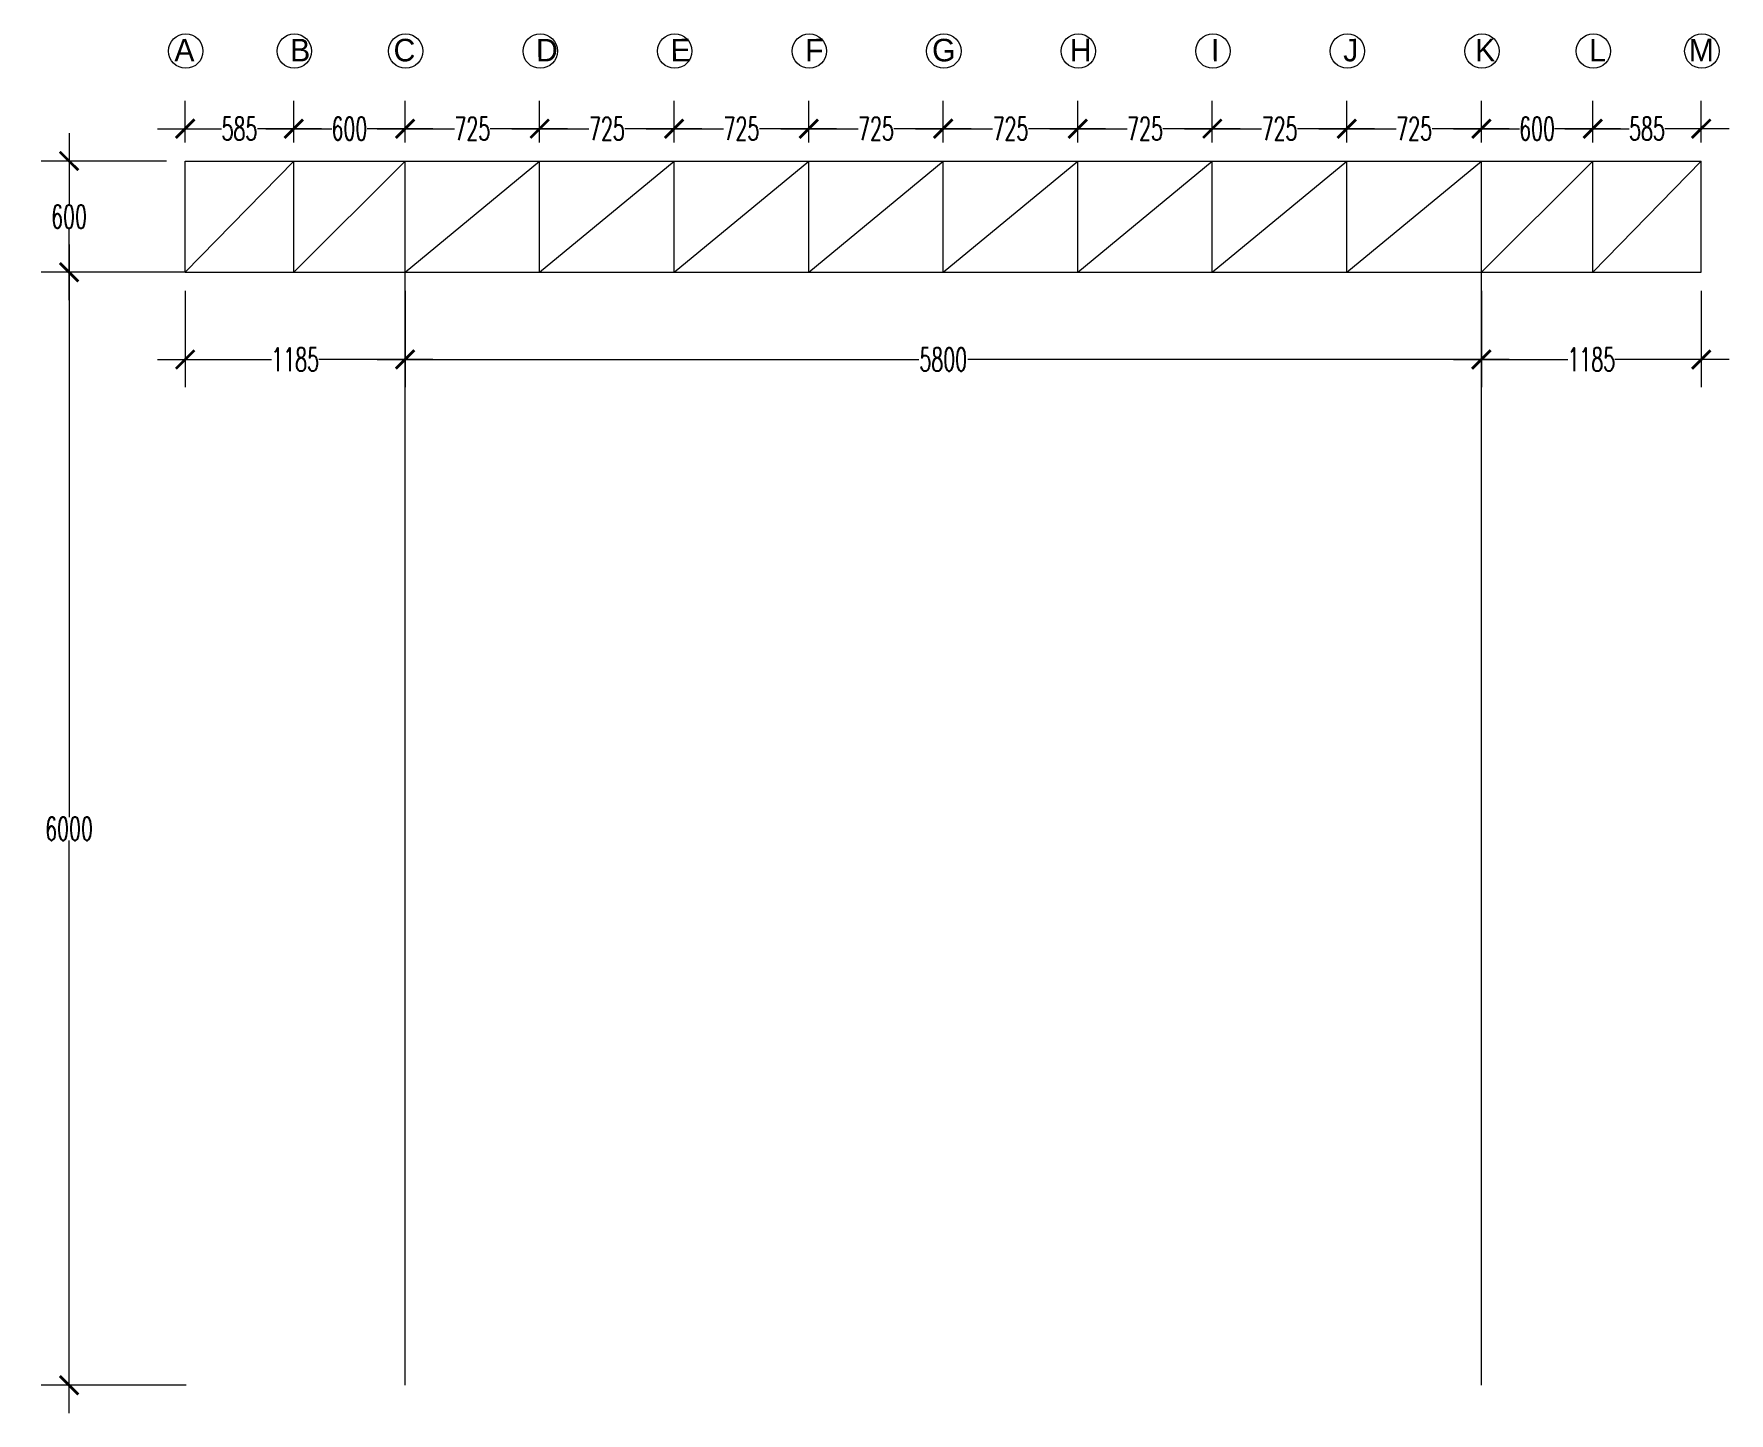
# Model space of a CAD drawing. Header units: millimetres. Extents: x 8563814 to 8572949, y 7336284 to 7343719.
import ezdxf
from ezdxf.lldxf.tags import DXFTag

# ---------------------------------------------------------------- set-up
doc = ezdxf.new("R2010")
doc.units = ezdxf.units.MM
doc.header["$LTSCALE"] = 200
doc.header["$MEASUREMENT"] = 0
for name, color, linetype, lineweight in [('BEAM OUTLINE', 2, 'Continuous', 13), ('dim', 210, 'Continuous', 20), ('dimension_Pen_No__92', 92, 'Continuous', 18)]:
    doc.layers.add(name, color=color, linetype=linetype, lineweight=lineweight)
doc.styles.add('DIMENSION', font='romans.shx', dxfattribs={"width": 0.6, "height": 125})
doc.styles.get("Standard").update_dxf_attribs({"font": 'TEMPSITC.TTF', "height": 250})
tags = doc.linetypes.add('CENTER', pattern=[2, 1.25, -0.25, 0.25, -0.25]).pattern_tags.tags
tags[10:11] = [DXFTag(74, 4), DXFTag(75, 0), DXFTag(340, '0'), DXFTag(46, 0.0), DXFTag(50, 0.0), DXFTag(44, 0.0), DXFTag(45, 0.0)]
tags[8:9] = [DXFTag(74, 4), DXFTag(75, 0), DXFTag(340, '0'), DXFTag(46, 0.0), DXFTag(50, 0.0), DXFTag(44, 0.0), DXFTag(45, 0.0)]
tags[6:7] = [DXFTag(74, 4), DXFTag(75, 0), DXFTag(340, '0'), DXFTag(46, 0.0), DXFTag(50, 0.0), DXFTag(44, 0.0), DXFTag(45, 0.0)]
tags[4:5] = [DXFTag(74, 4), DXFTag(75, 0), DXFTag(340, '0'), DXFTag(46, 0.0), DXFTag(50, 0.0), DXFTag(44, 0.0), DXFTag(45, 0.0)]
doc.dimstyles.get("Standard").update_dxf_attribs({"dimtxt": 0.18, "dimasz": 0.18, "dimexe": 0.18, "dimexo": 0.0625, "dimgap": 0.09, "dimtad": 0, "dimtih": 1, "dimtoh": 1, "dimdec": 4, "dimzin": 0, "dimdsep": 46, "dimtxsty": 'Standard', "dimcen": 0.09, "dimadec": 0, "dimazin": 0, "dimtfac": 1, "dimtdec": 4, "dimtofl": 0, "dimtmove": 0, "dimatfit": 3, "dimfxl": 1, "dimtolj": 1, "dimtzin": 0, "dimarcsym": 0})

# ---------------------------------------------------------------- blocks, each defined once
blk = doc.blocks.new('_ArchTick')
at = {"layer": 'dim', "color": 0, "linetype": 'Continuous', "lineweight": 20, "const_width": 0.15}
blk.add_lwpolyline([(-0.5, -0.5), (0.5, 0.5)], dxfattribs=at)
blk = doc.blocks.new('*D22')
at = {"color": 250, "linetype": 'Continuous', "lineweight": 5, "ltscale": 200, "transparency": 16777216}
for p, q in [((8564003, 7342584.2), (8564003, 7339496.8)), ((8564634.9, 7342434.2), (8563853, 7342434.2)), ((8564003, 7336284.2), (8564003, 7339371.6)), ((8564634.9, 7336434.2), (8563853, 7336434.2))]:
    blk.add_line(p, q, dxfattribs=at)
at = {"layer": 'Defpoints', "color": 0, "ltscale": 200, "transparency": 16777216}
for p in [(8564003, 7342434.2), (8564734.9, 7342434.2), (8564734.9, 7336434.2)]:
    blk.add_point(p, dxfattribs=at)
at = {"color": 250, "lineweight": 5, "ltscale": 200, "transparency": 16777216, "xscale": 100, "yscale": 100, "zscale": 100}
for p, rotation in [((8564003, 7342434.2), 90), ((8564003, 7336434.2), 270)]:
    blk.add_blockref('_ArchTick', p, dxfattribs=dict(at, rotation=rotation))
at = {"color": 7, "lineweight": -3, "ltscale": 200, "transparency": 16777216, "insert": (8564003, 7339434.2), "char_height": 125, "attachment_point": 5, "style": 'DIMENSION'}
blk.add_mtext('6000', dxfattribs=at)
blk = doc.blocks.new('*D8')
at = {"color": 250, "linetype": 'Continuous', "lineweight": 5, "ltscale": 200, "transparency": 16777216}
for p, q in [((8565813.9, 7342064.2), (8565813.9, 7342114.2)), ((8571613.9, 7342064.2), (8571613.9, 7342114.2)), ((8565663.9, 7341964.2), (8568581.7, 7341964.2)), ((8571763.9, 7341964.2), (8568846.2, 7341964.2))]:
    blk.add_line(p, q, dxfattribs=at)
at = {"layer": 'Defpoints', "color": 0, "ltscale": 200, "transparency": 16777216}
for p in [(8565813.9, 7341964.2), (8571613.9, 7341964.2), (8571613.9, 7341964.2)]:
    blk.add_point(p, dxfattribs=at)
at = {"color": 250, "lineweight": 5, "ltscale": 200, "transparency": 16777216, "xscale": 100, "yscale": 100, "zscale": 100, "rotation": 180}
blk.add_blockref('_ArchTick', (8565813.9, 7341964.2), dxfattribs=at)
at = {"color": 250, "lineweight": 5, "ltscale": 200, "transparency": 16777216, "xscale": 100, "yscale": 100, "zscale": 100}
blk.add_blockref('_ArchTick', (8571613.9, 7341964.2), dxfattribs=at)
at = {"color": 7, "lineweight": -3, "ltscale": 200, "transparency": 16777216, "insert": (8568713.9, 7341964.2), "char_height": 125, "attachment_point": 5, "style": 'DIMENSION'}
blk.add_mtext('5800', dxfattribs=at)
blk = doc.blocks.new('*D9')
at = {"color": 250, "linetype": 'Continuous', "lineweight": 5, "ltscale": 200, "transparency": 16777216}
for p, q in [((8564628.9, 7342334.2), (8564628.9, 7341814.2)), ((8565813.9, 7342334.2), (8565813.9, 7341814.2)), ((8564478.9, 7341964.2), (8565094.6, 7341964.2)), ((8565963.9, 7341964.2), (8565348.3, 7341964.2))]:
    blk.add_line(p, q, dxfattribs=at)
at = {"layer": 'Defpoints', "color": 0, "ltscale": 200, "transparency": 16777216}
for p in [(8564628.9, 7342434.2), (8565813.9, 7342434.2), (8564628.9, 7341964.2)]:
    blk.add_point(p, dxfattribs=at)
at = {"color": 250, "lineweight": 5, "ltscale": 200, "transparency": 16777216, "xscale": 100, "yscale": 100, "zscale": 100, "rotation": 180}
blk.add_blockref('_ArchTick', (8564628.9, 7341964.2), dxfattribs=at)
at = {"color": 250, "lineweight": 5, "ltscale": 200, "transparency": 16777216, "xscale": 100, "yscale": 100, "zscale": 100}
blk.add_blockref('_ArchTick', (8565813.9, 7341964.2), dxfattribs=at)
at = {"color": 7, "lineweight": -3, "ltscale": 200, "transparency": 16777216, "insert": (8565221.4, 7341964.2), "char_height": 125, "attachment_point": 5, "style": 'DIMENSION'}
blk.add_mtext('1185', dxfattribs=at)
blk = doc.blocks.new('*D20')
at = {"color": 250, "linetype": 'Continuous', "lineweight": 5, "ltscale": 200, "transparency": 16777216}
for p, q in [((8564003, 7343184.2), (8564003, 7342796.8)), ((8564528.9, 7343034.2), (8563853, 7343034.2)), ((8564003, 7342284.2), (8564003, 7342671.6)), ((8564534.9, 7342434.2), (8563853, 7342434.2))]:
    blk.add_line(p, q, dxfattribs=at)
at = {"layer": 'Defpoints', "color": 0, "ltscale": 200, "transparency": 16777216}
for p in [(8564628.9, 7343034.2), (8564003, 7342434.2), (8564634.9, 7342434.2)]:
    blk.add_point(p, dxfattribs=at)
at = {"color": 250, "lineweight": 5, "ltscale": 200, "transparency": 16777216, "xscale": 100, "yscale": 100, "zscale": 100}
for p, rotation in [((8564003, 7343034.2), 90), ((8564003, 7342434.2), 270)]:
    blk.add_blockref('_ArchTick', p, dxfattribs=dict(at, rotation=rotation))
at = {"color": 7, "lineweight": -3, "ltscale": 200, "transparency": 16777216, "insert": (8564003, 7342734.2), "char_height": 125, "attachment_point": 5, "style": 'DIMENSION'}
blk.add_mtext('600', dxfattribs=at)
blk = doc.blocks.new('*D21')
at = {"color": 250, "linetype": 'Continuous', "lineweight": 5, "ltscale": 200, "transparency": 16777216}
for p, q in [((8571613.9, 7342334.2), (8571613.9, 7341814.2)), ((8572798.9, 7342334.2), (8572798.9, 7341814.2)), ((8571463.9, 7341964.2), (8572079.6, 7341964.2)), ((8572948.9, 7341964.2), (8572333.3, 7341964.2))]:
    blk.add_line(p, q, dxfattribs=at)
at = {"layer": 'Defpoints', "color": 0, "ltscale": 200, "transparency": 16777216}
for p in [(8571613.9, 7342434.2), (8572798.9, 7342434.2), (8571613.9, 7341964.2)]:
    blk.add_point(p, dxfattribs=at)
at = {"color": 250, "lineweight": 5, "ltscale": 200, "transparency": 16777216, "xscale": 100, "yscale": 100, "zscale": 100, "rotation": 180}
blk.add_blockref('_ArchTick', (8571613.9, 7341964.2), dxfattribs=at)
at = {"color": 250, "lineweight": 5, "ltscale": 200, "transparency": 16777216, "xscale": 100, "yscale": 100, "zscale": 100}
blk.add_blockref('_ArchTick', (8572798.9, 7341964.2), dxfattribs=at)
at = {"color": 7, "lineweight": -3, "ltscale": 200, "transparency": 16777216, "insert": (8572206.4, 7341964.2), "char_height": 125, "attachment_point": 5, "style": 'DIMENSION'}
blk.add_mtext('1185', dxfattribs=at)
blk = doc.blocks.new('*D3')
at = {"layer": 'BEAM OUTLINE', "color": 250, "linetype": 'Continuous', "lineweight": 5, "transparency": 16777216}
for p, q in [((8572213.9, 7343134.2), (8572213.9, 7343358.3)), ((8572798.9, 7343134.2), (8572798.9, 7343358.3)), ((8572063.9, 7343208.3), (8572409.9, 7343208.3)), ((8572948.9, 7343208.3), (8572603, 7343208.3))]:
    blk.add_line(p, q, dxfattribs=at)
at = {"layer": 'Defpoints', "color": 0, "linetype": 'CENTER', "transparency": 16777216}
for p in [(8572213.9, 7343208.3), (8572213.9, 7343034.2), (8572798.9, 7343034.2)]:
    blk.add_point(p, dxfattribs=at)
at = {"layer": 'BEAM OUTLINE', "color": 250, "linetype": 'CENTER', "lineweight": 5, "transparency": 16777216, "xscale": 100, "yscale": 100, "zscale": 100, "rotation": 180}
blk.add_blockref('_ArchTick', (8572213.9, 7343208.3), dxfattribs=at)
at = {"layer": 'BEAM OUTLINE', "color": 250, "linetype": 'CENTER', "lineweight": 5, "transparency": 16777216, "xscale": 100, "yscale": 100, "zscale": 100}
blk.add_blockref('_ArchTick', (8572798.9, 7343208.3), dxfattribs=at)
at = {"layer": 'BEAM OUTLINE', "color": 7, "linetype": 'CENTER', "transparency": 16777216, "insert": (8572506.4, 7343208.3), "char_height": 125, "attachment_point": 5, "style": 'DIMENSION'}
blk.add_mtext('585', dxfattribs=at)
blk = doc.blocks.new('*D4')
at = {"layer": 'BEAM OUTLINE', "color": 250, "linetype": 'Continuous', "lineweight": 5, "transparency": 16777216}
for p, q in [((8571613.9, 7343134.2), (8571613.9, 7343358.3)), ((8572213.9, 7343134.2), (8572213.9, 7343358.3)), ((8571463.9, 7343208.3), (8571819.2, 7343208.3)), ((8572363.9, 7343208.3), (8572008.7, 7343208.3))]:
    blk.add_line(p, q, dxfattribs=at)
at = {"layer": 'Defpoints', "color": 0, "linetype": 'CENTER', "transparency": 16777216}
for p in [(8572213.9, 7343208.3), (8571613.9, 7343034.2), (8572213.9, 7343034.2)]:
    blk.add_point(p, dxfattribs=at)
at = {"layer": 'BEAM OUTLINE', "color": 250, "linetype": 'CENTER', "lineweight": 5, "transparency": 16777216, "xscale": 100, "yscale": 100, "zscale": 100, "rotation": 180}
blk.add_blockref('_ArchTick', (8571613.9, 7343208.3), dxfattribs=at)
at = {"layer": 'BEAM OUTLINE', "color": 250, "linetype": 'CENTER', "lineweight": 5, "transparency": 16777216, "xscale": 100, "yscale": 100, "zscale": 100}
blk.add_blockref('_ArchTick', (8572213.9, 7343208.3), dxfattribs=at)
at = {"layer": 'BEAM OUTLINE', "color": 7, "linetype": 'CENTER', "transparency": 16777216, "insert": (8571913.9, 7343208.3), "char_height": 125, "attachment_point": 5, "style": 'DIMENSION'}
blk.add_mtext('600', dxfattribs=at)
blk = doc.blocks.new('*D5')
at = {"layer": 'BEAM OUTLINE', "color": 250, "linetype": 'Continuous', "lineweight": 5, "transparency": 16777216}
for p, q in [((8564628.9, 7343134.2), (8564628.9, 7343358.3)), ((8565213.9, 7343134.2), (8565213.9, 7343358.3)), ((8564478.9, 7343208.3), (8564824.9, 7343208.3)), ((8565363.9, 7343208.3), (8565018, 7343208.3))]:
    blk.add_line(p, q, dxfattribs=at)
at = {"layer": 'Defpoints', "color": 0, "linetype": 'CENTER', "transparency": 16777216}
for p in [(8565213.9, 7343208.3), (8564628.9, 7343034.2), (8565213.9, 7343034.2)]:
    blk.add_point(p, dxfattribs=at)
at = {"layer": 'BEAM OUTLINE', "color": 250, "linetype": 'CENTER', "lineweight": 5, "transparency": 16777216, "xscale": 100, "yscale": 100, "zscale": 100, "rotation": 180}
blk.add_blockref('_ArchTick', (8564628.9, 7343208.3), dxfattribs=at)
at = {"layer": 'BEAM OUTLINE', "color": 250, "linetype": 'CENTER', "lineweight": 5, "transparency": 16777216, "xscale": 100, "yscale": 100, "zscale": 100}
blk.add_blockref('_ArchTick', (8565213.9, 7343208.3), dxfattribs=at)
at = {"layer": 'BEAM OUTLINE', "color": 7, "linetype": 'CENTER', "transparency": 16777216, "insert": (8564921.4, 7343208.3), "char_height": 125, "attachment_point": 5, "style": 'DIMENSION'}
blk.add_mtext('585', dxfattribs=at)
blk = doc.blocks.new('*D10')
at = {"layer": 'BEAM OUTLINE', "color": 250, "linetype": 'Continuous', "lineweight": 5, "transparency": 16777216}
for p, q in [((8565213.9, 7343134.2), (8565213.9, 7343358.3)), ((8565813.9, 7343134.2), (8565813.9, 7343358.3)), ((8565063.9, 7343208.3), (8565419.2, 7343208.3)), ((8565963.9, 7343208.3), (8565608.7, 7343208.3))]:
    blk.add_line(p, q, dxfattribs=at)
at = {"layer": 'Defpoints', "color": 0, "linetype": 'CENTER', "transparency": 16777216}
for p in [(8565213.9, 7343208.3), (8565213.9, 7343034.2), (8565813.9, 7343034.2)]:
    blk.add_point(p, dxfattribs=at)
at = {"layer": 'BEAM OUTLINE', "color": 250, "linetype": 'CENTER', "lineweight": 5, "transparency": 16777216, "xscale": 100, "yscale": 100, "zscale": 100, "rotation": 180}
blk.add_blockref('_ArchTick', (8565213.9, 7343208.3), dxfattribs=at)
at = {"layer": 'BEAM OUTLINE', "color": 250, "linetype": 'CENTER', "lineweight": 5, "transparency": 16777216, "xscale": 100, "yscale": 100, "zscale": 100}
blk.add_blockref('_ArchTick', (8565813.9, 7343208.3), dxfattribs=at)
at = {"layer": 'BEAM OUTLINE', "color": 7, "linetype": 'CENTER', "transparency": 16777216, "insert": (8565513.9, 7343208.3), "char_height": 125, "attachment_point": 5, "style": 'DIMENSION'}
blk.add_mtext('600', dxfattribs=at)
blk = doc.blocks.new('*D11')
at = {"layer": 'BEAM OUTLINE', "color": 250, "linetype": 'Continuous', "lineweight": 5, "transparency": 16777216}
for p, q in [((8565813.9, 7343134.2), (8565813.9, 7343358.3)), ((8566538.9, 7343134.2), (8566538.9, 7343358.3)), ((8565663.9, 7343208.3), (8566079.9, 7343208.3)), ((8566688.9, 7343208.3), (8566273, 7343208.3))]:
    blk.add_line(p, q, dxfattribs=at)
at = {"layer": 'Defpoints', "color": 0, "linetype": 'CENTER', "transparency": 16777216}
for p in [(8565813.9, 7343208.3), (8565813.9, 7343034.2), (8566538.9, 7343034.2)]:
    blk.add_point(p, dxfattribs=at)
at = {"layer": 'BEAM OUTLINE', "color": 250, "linetype": 'CENTER', "lineweight": 5, "transparency": 16777216, "xscale": 100, "yscale": 100, "zscale": 100, "rotation": 180}
blk.add_blockref('_ArchTick', (8565813.9, 7343208.3), dxfattribs=at)
at = {"layer": 'BEAM OUTLINE', "color": 250, "linetype": 'CENTER', "lineweight": 5, "transparency": 16777216, "xscale": 100, "yscale": 100, "zscale": 100}
blk.add_blockref('_ArchTick', (8566538.9, 7343208.3), dxfattribs=at)
at = {"layer": 'BEAM OUTLINE', "color": 7, "linetype": 'CENTER', "transparency": 16777216, "insert": (8566176.4, 7343208.3), "char_height": 125, "attachment_point": 5, "style": 'DIMENSION'}
blk.add_mtext('725', dxfattribs=at)
blk = doc.blocks.new('*D12')
at = {"layer": 'BEAM OUTLINE', "color": 250, "linetype": 'Continuous', "lineweight": 5, "transparency": 16777216}
for p, q in [((8566538.9, 7343134.2), (8566538.9, 7343358.3)), ((8567263.9, 7343134.2), (8567263.9, 7343358.3)), ((8566388.9, 7343208.3), (8566804.9, 7343208.3)), ((8567413.9, 7343208.3), (8566998, 7343208.3))]:
    blk.add_line(p, q, dxfattribs=at)
at = {"layer": 'Defpoints', "color": 0, "linetype": 'CENTER', "transparency": 16777216}
for p in [(8566538.9, 7343208.3), (8566538.9, 7343034.2), (8567263.9, 7343034.2)]:
    blk.add_point(p, dxfattribs=at)
at = {"layer": 'BEAM OUTLINE', "color": 250, "linetype": 'CENTER', "lineweight": 5, "transparency": 16777216, "xscale": 100, "yscale": 100, "zscale": 100, "rotation": 180}
blk.add_blockref('_ArchTick', (8566538.9, 7343208.3), dxfattribs=at)
at = {"layer": 'BEAM OUTLINE', "color": 250, "linetype": 'CENTER', "lineweight": 5, "transparency": 16777216, "xscale": 100, "yscale": 100, "zscale": 100}
blk.add_blockref('_ArchTick', (8567263.9, 7343208.3), dxfattribs=at)
at = {"layer": 'BEAM OUTLINE', "color": 7, "linetype": 'CENTER', "transparency": 16777216, "insert": (8566901.4, 7343208.3), "char_height": 125, "attachment_point": 5, "style": 'DIMENSION'}
blk.add_mtext('725', dxfattribs=at)
blk = doc.blocks.new('*D13')
at = {"layer": 'BEAM OUTLINE', "color": 250, "linetype": 'Continuous', "lineweight": 5, "transparency": 16777216}
for p, q in [((8567263.9, 7343134.2), (8567263.9, 7343358.3)), ((8567988.9, 7343134.2), (8567988.9, 7343358.3)), ((8567113.9, 7343208.3), (8567529.9, 7343208.3)), ((8568138.9, 7343208.3), (8567723, 7343208.3))]:
    blk.add_line(p, q, dxfattribs=at)
at = {"layer": 'Defpoints', "color": 0, "linetype": 'CENTER', "transparency": 16777216}
for p in [(8567263.9, 7343208.3), (8567263.9, 7343034.2), (8567988.9, 7343034.2)]:
    blk.add_point(p, dxfattribs=at)
at = {"layer": 'BEAM OUTLINE', "color": 250, "linetype": 'CENTER', "lineweight": 5, "transparency": 16777216, "xscale": 100, "yscale": 100, "zscale": 100, "rotation": 180}
blk.add_blockref('_ArchTick', (8567263.9, 7343208.3), dxfattribs=at)
at = {"layer": 'BEAM OUTLINE', "color": 250, "linetype": 'CENTER', "lineweight": 5, "transparency": 16777216, "xscale": 100, "yscale": 100, "zscale": 100}
blk.add_blockref('_ArchTick', (8567988.9, 7343208.3), dxfattribs=at)
at = {"layer": 'BEAM OUTLINE', "color": 7, "linetype": 'CENTER', "transparency": 16777216, "insert": (8567626.4, 7343208.3), "char_height": 125, "attachment_point": 5, "style": 'DIMENSION'}
blk.add_mtext('725', dxfattribs=at)
blk = doc.blocks.new('*D14')
at = {"layer": 'BEAM OUTLINE', "color": 250, "linetype": 'Continuous', "lineweight": 5, "transparency": 16777216}
for p, q in [((8567988.9, 7343134.2), (8567988.9, 7343358.3)), ((8568713.9, 7343134.2), (8568713.9, 7343358.3)), ((8567838.9, 7343208.3), (8568254.9, 7343208.3)), ((8568863.9, 7343208.3), (8568448, 7343208.3))]:
    blk.add_line(p, q, dxfattribs=at)
at = {"layer": 'Defpoints', "color": 0, "linetype": 'CENTER', "transparency": 16777216}
for p in [(8567988.9, 7343208.3), (8567988.9, 7343034.2), (8568713.9, 7343034.2)]:
    blk.add_point(p, dxfattribs=at)
at = {"layer": 'BEAM OUTLINE', "color": 250, "linetype": 'CENTER', "lineweight": 5, "transparency": 16777216, "xscale": 100, "yscale": 100, "zscale": 100, "rotation": 180}
blk.add_blockref('_ArchTick', (8567988.9, 7343208.3), dxfattribs=at)
at = {"layer": 'BEAM OUTLINE', "color": 250, "linetype": 'CENTER', "lineweight": 5, "transparency": 16777216, "xscale": 100, "yscale": 100, "zscale": 100}
blk.add_blockref('_ArchTick', (8568713.9, 7343208.3), dxfattribs=at)
at = {"layer": 'BEAM OUTLINE', "color": 7, "linetype": 'CENTER', "transparency": 16777216, "insert": (8568351.4, 7343208.3), "char_height": 125, "attachment_point": 5, "style": 'DIMENSION'}
blk.add_mtext('725', dxfattribs=at)
blk = doc.blocks.new('*D15')
at = {"layer": 'BEAM OUTLINE', "color": 250, "linetype": 'Continuous', "lineweight": 5, "transparency": 16777216}
for p, q in [((8568713.9, 7343134.2), (8568713.9, 7343358.3)), ((8569438.9, 7343134.2), (8569438.9, 7343358.3)), ((8568563.9, 7343208.3), (8568979.9, 7343208.3)), ((8569588.9, 7343208.3), (8569173, 7343208.3))]:
    blk.add_line(p, q, dxfattribs=at)
at = {"layer": 'Defpoints', "color": 0, "linetype": 'CENTER', "transparency": 16777216}
for p in [(8568713.9, 7343208.3), (8568713.9, 7343034.2), (8569438.9, 7343034.2)]:
    blk.add_point(p, dxfattribs=at)
at = {"layer": 'BEAM OUTLINE', "color": 250, "linetype": 'CENTER', "lineweight": 5, "transparency": 16777216, "xscale": 100, "yscale": 100, "zscale": 100, "rotation": 180}
blk.add_blockref('_ArchTick', (8568713.9, 7343208.3), dxfattribs=at)
at = {"layer": 'BEAM OUTLINE', "color": 250, "linetype": 'CENTER', "lineweight": 5, "transparency": 16777216, "xscale": 100, "yscale": 100, "zscale": 100}
blk.add_blockref('_ArchTick', (8569438.9, 7343208.3), dxfattribs=at)
at = {"layer": 'BEAM OUTLINE', "color": 7, "linetype": 'CENTER', "transparency": 16777216, "insert": (8569076.4, 7343208.3), "char_height": 125, "attachment_point": 5, "style": 'DIMENSION'}
blk.add_mtext('725', dxfattribs=at)
blk = doc.blocks.new('*D16')
at = {"layer": 'BEAM OUTLINE', "color": 250, "linetype": 'Continuous', "lineweight": 5, "transparency": 16777216}
for p, q in [((8569438.9, 7343134.2), (8569438.9, 7343358.3)), ((8570163.9, 7343134.2), (8570163.9, 7343358.3)), ((8569288.9, 7343208.3), (8569704.9, 7343208.3)), ((8570313.9, 7343208.3), (8569898, 7343208.3))]:
    blk.add_line(p, q, dxfattribs=at)
at = {"layer": 'Defpoints', "color": 0, "linetype": 'CENTER', "transparency": 16777216}
for p in [(8569438.9, 7343208.3), (8569438.9, 7343034.2), (8570163.9, 7343034.2)]:
    blk.add_point(p, dxfattribs=at)
at = {"layer": 'BEAM OUTLINE', "color": 250, "linetype": 'CENTER', "lineweight": 5, "transparency": 16777216, "xscale": 100, "yscale": 100, "zscale": 100, "rotation": 180}
blk.add_blockref('_ArchTick', (8569438.9, 7343208.3), dxfattribs=at)
at = {"layer": 'BEAM OUTLINE', "color": 250, "linetype": 'CENTER', "lineweight": 5, "transparency": 16777216, "xscale": 100, "yscale": 100, "zscale": 100}
blk.add_blockref('_ArchTick', (8570163.9, 7343208.3), dxfattribs=at)
at = {"layer": 'BEAM OUTLINE', "color": 7, "linetype": 'CENTER', "transparency": 16777216, "insert": (8569801.4, 7343208.3), "char_height": 125, "attachment_point": 5, "style": 'DIMENSION'}
blk.add_mtext('725', dxfattribs=at)
blk = doc.blocks.new('*D17')
at = {"layer": 'BEAM OUTLINE', "color": 250, "linetype": 'Continuous', "lineweight": 5, "transparency": 16777216}
for p, q in [((8570163.9, 7343134.2), (8570163.9, 7343358.3)), ((8570888.9, 7343134.2), (8570888.9, 7343358.3)), ((8570013.9, 7343208.3), (8570429.9, 7343208.3)), ((8571038.9, 7343208.3), (8570623, 7343208.3))]:
    blk.add_line(p, q, dxfattribs=at)
at = {"layer": 'Defpoints', "color": 0, "linetype": 'CENTER', "transparency": 16777216}
for p in [(8570163.9, 7343208.3), (8570163.9, 7343034.2), (8570888.9, 7343034.2)]:
    blk.add_point(p, dxfattribs=at)
at = {"layer": 'BEAM OUTLINE', "color": 250, "linetype": 'CENTER', "lineweight": 5, "transparency": 16777216, "xscale": 100, "yscale": 100, "zscale": 100, "rotation": 180}
blk.add_blockref('_ArchTick', (8570163.9, 7343208.3), dxfattribs=at)
at = {"layer": 'BEAM OUTLINE', "color": 250, "linetype": 'CENTER', "lineweight": 5, "transparency": 16777216, "xscale": 100, "yscale": 100, "zscale": 100}
blk.add_blockref('_ArchTick', (8570888.9, 7343208.3), dxfattribs=at)
at = {"layer": 'BEAM OUTLINE', "color": 7, "linetype": 'CENTER', "transparency": 16777216, "insert": (8570526.4, 7343208.3), "char_height": 125, "attachment_point": 5, "style": 'DIMENSION'}
blk.add_mtext('725', dxfattribs=at)
blk = doc.blocks.new('*D18')
at = {"layer": 'BEAM OUTLINE', "color": 250, "linetype": 'Continuous', "lineweight": 5, "transparency": 16777216}
for p, q in [((8570888.9, 7343134.2), (8570888.9, 7343358.3)), ((8571613.9, 7343134.2), (8571613.9, 7343358.3)), ((8570738.9, 7343208.3), (8571154.9, 7343208.3)), ((8571763.9, 7343208.3), (8571348, 7343208.3))]:
    blk.add_line(p, q, dxfattribs=at)
at = {"layer": 'Defpoints', "color": 0, "linetype": 'CENTER', "transparency": 16777216}
for p in [(8570888.9, 7343208.3), (8570888.9, 7343034.2), (8571613.9, 7343034.2)]:
    blk.add_point(p, dxfattribs=at)
at = {"layer": 'BEAM OUTLINE', "color": 250, "linetype": 'CENTER', "lineweight": 5, "transparency": 16777216, "xscale": 100, "yscale": 100, "zscale": 100, "rotation": 180}
blk.add_blockref('_ArchTick', (8570888.9, 7343208.3), dxfattribs=at)
at = {"layer": 'BEAM OUTLINE', "color": 250, "linetype": 'CENTER', "lineweight": 5, "transparency": 16777216, "xscale": 100, "yscale": 100, "zscale": 100}
blk.add_blockref('_ArchTick', (8571613.9, 7343208.3), dxfattribs=at)
at = {"layer": 'BEAM OUTLINE', "color": 7, "linetype": 'CENTER', "transparency": 16777216, "insert": (8571251.4, 7343208.3), "char_height": 125, "attachment_point": 5, "style": 'DIMENSION'}
blk.add_mtext('725', dxfattribs=at)

msp = doc.modelspace()

# ---------------------------------------------------------------- linework, layer by layer
at = {"layer": 'BEAM OUTLINE', "color": 6, "linetype": 'CENTER'}
for p, q in [((8564628.9, 7342434.2), (8564628.9, 7343034.2)), ((8564628.9, 7343034.2), (8572798.9, 7343034.2)), ((8564628.9, 7342434.2), (8565213.9, 7343034.2)), ((8565213.9, 7342434.2), (8565213.9, 7343034.2)), ((8565213.9, 7342434.2), (8565813.9, 7343034.2)), ((8565813.9, 7342434.2), (8565813.9, 7343034.2)), ((8565813.9, 7342434.2), (8566538.9, 7343034.2)), ((8566538.9, 7342434.2), (8566538.9, 7343034.2)), ((8566538.9, 7342434.2), (8567263.9, 7343034.2)), ((8567263.9, 7342434.2), (8567263.9, 7343034.2)), ((8567263.9, 7342434.2), (8567988.9, 7343034.2)), ((8567988.9, 7342434.2), (8567988.9, 7343034.2)), ((8567988.9, 7342434.2), (8568713.9, 7343034.2)), ((8568713.9, 7342434.2), (8568713.9, 7343034.2)), ((8568713.9, 7342434.2), (8569438.9, 7343034.2)), ((8569438.9, 7342434.2), (8569438.9, 7343034.2)), ((8569438.9, 7342434.2), (8570163.9, 7343034.2)), ((8570163.9, 7342434.2), (8570163.9, 7343034.2)), ((8570163.9, 7342434.2), (8570888.9, 7343034.2)), ((8570888.9, 7342434.2), (8570888.9, 7343034.2)), ((8570888.9, 7342434.2), (8571613.9, 7343034.2)), ((8571613.9, 7342434.2), (8571613.9, 7343034.2)), ((8571613.9, 7342434.2), (8572213.9, 7343034.2)), ((8572213.9, 7342434.2), (8572213.9, 7343034.2)), ((8572213.9, 7342434.2), (8572798.9, 7343034.2)), ((8572798.9, 7342434.2), (8572798.9, 7343034.2)), ((8564628.9, 7342434.2), (8572798.9, 7342434.2))]:
    msp.add_line(p, q, dxfattribs=at)
at = {"layer": 'BEAM OUTLINE', "color": 2, "linetype": 'CENTER'}
for p, q in [((8565813.9, 7336434.2), (8565813.9, 7342434.2)), ((8571613.9, 7336434.2), (8571613.9, 7342434.2))]:
    msp.add_line(p, q, dxfattribs=at)
at = {"layer": 'BEAM OUTLINE', "color": 7}
for centre in [(8564632.2, 7343626.8), (8565217.2, 7343626.8), (8565817.2, 7343626.8), (8566542.2, 7343626.8), (8567267.2, 7343626.8), (8567992.2, 7343626.8), (8568717.2, 7343626.8), (8569442.2, 7343626.8), (8570167.2, 7343626.8), (8570892.2, 7343626.8), (8571617.2, 7343626.8), (8572217.2, 7343626.8), (8572802.2, 7343626.8)]:
    msp.add_circle(centre, 92.7, dxfattribs=at)

# ---------------------------------------------------------------- texts
at = {"layer": 'dimension_Pen_No__92', "color": 7, "linetype": 'Continuous', "lineweight": 5, "char_height": 121.5, "width": 2787.104, "attachment_point": 1, "rotation": 0.21786}
for s, insert in [('A', (8564570.2, 7343692.6)), ('B', (8565194.2, 7343692.6)), ('C', (8565751.5, 7343692.6)), ('D', (8566519.2, 7343692.6)), ('E', (8567244.2, 7343692.6)), ('F', (8567969.2, 7343692.6)), ('G', (8568653.7, 7343692.6)), ('H', (8569395.6, 7343692.6)), ('I', (8570156.8, 7343692.6)), ('J', (8570869.2, 7343692.6)), ('K ', (8571579.8, 7343692.6)), ('L ', (8572194.2, 7343692.6)), ('M', (8572731.3, 7343692.6))]:
    msp.add_mtext(s, dxfattribs=dict(at, insert=insert))

# ---------------------------------------------------------------- dimensions: what is measured, and where the dimension line sits
at = {"color": 0, "lineweight": -3, "ltscale": 200}
for p1, p2, picture, middle in [((8564628.9, 7343034.2), (8564634.9, 7342434.2), '*D20', (8564003, 7342734.2)), ((8564734.9, 7336434.2), (8564734.9, 7342434.2), '*D22', (8564003, 7339434.2))]:
    dim = msp.add_linear_dim(base=(8564003, 7342434.2), p1=p1, p2=p2, angle=90, dimstyle='Standard', override={"dimtxt": 150, "dimasz": 100, "dimexe": 150, "dimexo": 100, "dimtoh": 0, "dimdec": 0, "dimdsep": 44, "dimtxsty": 'DIMENSION', "dimblk": 'ArchTick', "dimcen": 100, "dimdle": 150, "dimclrd": 250, "dimclre": 250, "dimclrt": 7, "dimtdec": 0, "dimtofl": 1, "dimtmove": 1, "dimtolj": 0, "dimtzin": 8, "dimlwd": 5, "dimlwe": 5}, dxfattribs=at)
    dim.commit()
    dim.dimension.update_dxf_attribs({"geometry": picture, "text_midpoint": middle})
for base, p1, p2, picture, middle in [((8564628.9, 7341964.2), (8565813.9, 7342434.2), (8564628.9, 7342434.2), '*D9', (8565221.4, 7341964.2)), ((8571613.9, 7341964.2), (8572798.9, 7342434.2), (8571613.9, 7342434.2), '*D21', (8572206.4, 7341964.2)), ((8571613.9, 7341964.2), (8565813.9, 7341964.2), (8571613.9, 7341964.2), '*D8', (8568713.9, 7341964.2))]:
    dim = msp.add_linear_dim(base=base, p1=p1, p2=p2, dimstyle='Standard', override={"dimtxt": 150, "dimasz": 100, "dimexe": 150, "dimexo": 100, "dimtoh": 0, "dimdec": 0, "dimdsep": 44, "dimtxsty": 'DIMENSION', "dimblk": 'ArchTick', "dimcen": 100, "dimdle": 150, "dimclrd": 250, "dimclre": 250, "dimclrt": 7, "dimtdec": 0, "dimtofl": 1, "dimtmove": 1, "dimtolj": 0, "dimtzin": 8, "dimlwd": 5, "dimlwe": 5}, dxfattribs=at)
    dim.commit()
    dim.dimension.update_dxf_attribs({"geometry": picture, "text_midpoint": middle})
at = {"layer": 'BEAM OUTLINE', "color": 252, "linetype": 'CENTER', "true_color": 0x939598}
for base, p1, p2, picture, middle in [((8565213.9, 7343208.3), (8564628.9, 7343034.2), (8565213.9, 7343034.2), '*D5', (8564921.4, 7343208.3)), ((8565213.9, 7343208.3), (8565813.9, 7343034.2), (8565213.9, 7343034.2), '*D10', (8565513.9, 7343208.3)), ((8565813.9, 7343208.3), (8566538.9, 7343034.2), (8565813.9, 7343034.2), '*D11', (8566176.4, 7343208.3)), ((8566538.9, 7343208.3), (8567263.9, 7343034.2), (8566538.9, 7343034.2), '*D12', (8566901.4, 7343208.3)), ((8567263.9, 7343208.3), (8567988.9, 7343034.2), (8567263.9, 7343034.2), '*D13', (8567626.4, 7343208.3)), ((8567988.9, 7343208.3), (8568713.9, 7343034.2), (8567988.9, 7343034.2), '*D14', (8568351.4, 7343208.3)), ((8568713.9, 7343208.3), (8569438.9, 7343034.2), (8568713.9, 7343034.2), '*D15', (8569076.4, 7343208.3)), ((8569438.9, 7343208.3), (8570163.9, 7343034.2), (8569438.9, 7343034.2), '*D16', (8569801.4, 7343208.3)), ((8570163.9, 7343208.3), (8570888.9, 7343034.2), (8570163.9, 7343034.2), '*D17', (8570526.4, 7343208.3)), ((8570888.9, 7343208.3), (8571613.9, 7343034.2), (8570888.9, 7343034.2), '*D18', (8571251.4, 7343208.3)), ((8572213.9, 7343208.3), (8571613.9, 7343034.2), (8572213.9, 7343034.2), '*D4', (8571913.9, 7343208.3)), ((8572213.9, 7343208.3), (8572798.9, 7343034.2), (8572213.9, 7343034.2), '*D3', (8572506.4, 7343208.3))]:
    dim = msp.add_linear_dim(base=base, p1=p1, p2=p2, dimstyle='Standard', override={"dimtxt": 150, "dimasz": 100, "dimexe": 150, "dimexo": 100, "dimtoh": 0, "dimdec": 0, "dimdsep": 44, "dimtxsty": 'DIMENSION', "dimblk": 'ArchTick', "dimcen": 100, "dimdle": 150, "dimclrd": 250, "dimclre": 250, "dimclrt": 7, "dimtdec": 0, "dimtofl": 1, "dimtmove": 1, "dimtolj": 0, "dimtzin": 8, "dimlwd": 5, "dimlwe": 5}, dxfattribs=at)
    dim.commit()
    dim.dimension.update_dxf_attribs({"geometry": picture, "text_midpoint": middle})

doc.saveas('drawing.dxf')
